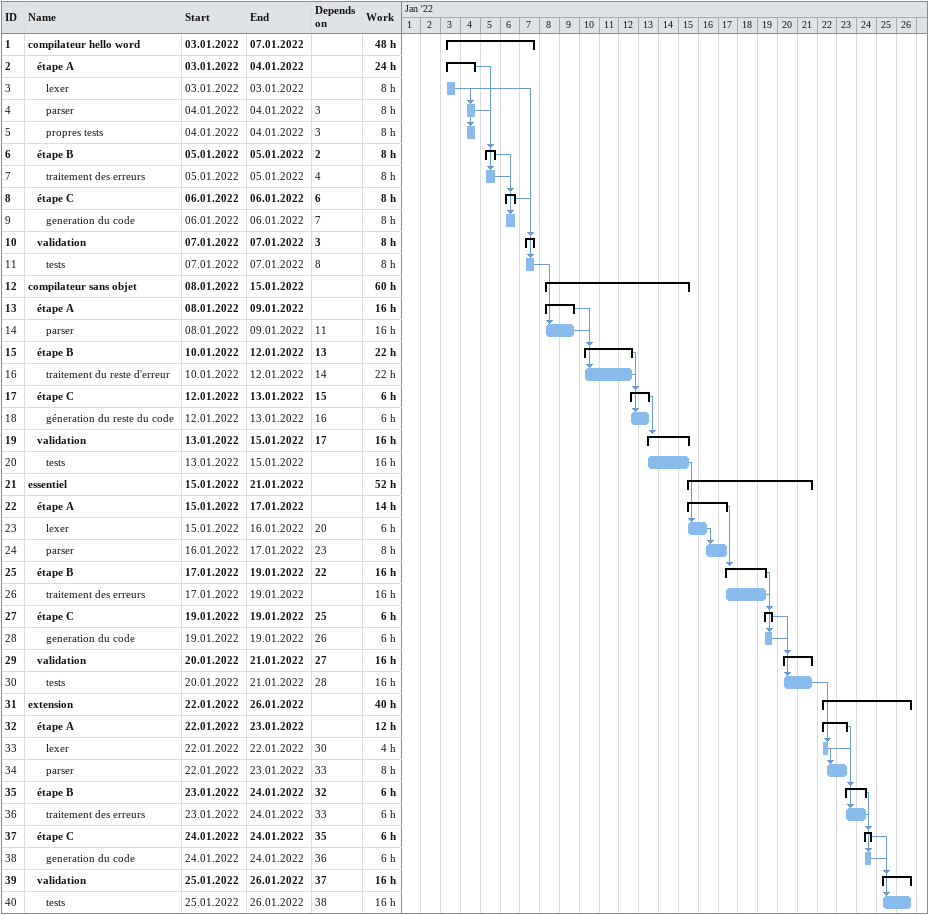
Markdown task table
| ID | Level | Task | Start | Finish | Predecessors | Work (h) |
|---|---|---|---|---|---|---|
| 1 | 1 | **compilateur hello word** | 2022-01-03 | 2022-01-07 |  | 48 |
| 2 | 2 | **étape A** | 2022-01-03 | 2022-01-04 |  | 24 |
| 3 | 3 | lexer | 2022-01-03 | 2022-01-03 |  | 8 |
| 4 | 3 | parser | 2022-01-04 | 2022-01-04 | 3 | 8 |
| 5 | 3 | propres tests | 2022-01-04 | 2022-01-04 | 3 | 8 |
| 6 | 2 | **étape B** | 2022-01-05 | 2022-01-05 | 2 | 8 |
| 7 | 3 | traitement des erreurs | 2022-01-05 | 2022-01-05 | 4 | 8 |
| 8 | 2 | **étape C** | 2022-01-06 | 2022-01-06 | 6 | 8 |
| 9 | 3 | generation du code | 2022-01-06 | 2022-01-06 | 7 | 8 |
| 10 | 2 | **validation** | 2022-01-07 | 2022-01-07 | 3 | 8 |
| 11 | 3 | tests | 2022-01-07 | 2022-01-07 | 8 | 8 |
| 12 | 1 | **compilateur sans objet** | 2022-01-08 | 2022-01-15 |  | 60 |
| 13 | 2 | **étape A** | 2022-01-08 | 2022-01-09 |  | 16 |
| 14 | 3 | parser | 2022-01-08 | 2022-01-09 | 11 | 16 |
| 15 | 2 | **étape B** | 2022-01-10 | 2022-01-12 | 13 | 22 |
| 16 | 3 | traitement du reste d'erreur | 2022-01-10 | 2022-01-12 | 14 | 22 |
| 17 | 2 | **étape C** | 2022-01-12 | 2022-01-13 | 15 | 6 |
| 18 | 3 | géneration du reste du code | 2022-01-12 | 2022-01-13 | 16 | 6 |
| 19 | 2 | **validation** | 2022-01-13 | 2022-01-15 | 17 | 16 |
| 20 | 3 | tests | 2022-01-13 | 2022-01-15 |  | 16 |
| 21 | 1 | **essentiel** | 2022-01-15 | 2022-01-21 |  | 52 |
| 22 | 2 | **étape A** | 2022-01-15 | 2022-01-17 |  | 14 |
| 23 | 3 | lexer | 2022-01-15 | 2022-01-16 | 20 | 6 |
| 24 | 3 | parser | 2022-01-16 | 2022-01-17 | 23 | 8 |
| 25 | 2 | **étape B** | 2022-01-17 | 2022-01-19 | 22 | 16 |
| 26 | 3 | traitement des erreurs | 2022-01-17 | 2022-01-19 |  | 16 |
| 27 | 2 | **étape C** | 2022-01-19 | 2022-01-19 | 25 | 6 |
| 28 | 3 | generation du code | 2022-01-19 | 2022-01-19 | 26 | 6 |
| 29 | 2 | **validation** | 2022-01-20 | 2022-01-21 | 27 | 16 |
| 30 | 3 | tests | 2022-01-20 | 2022-01-21 | 28 | 16 |
| 31 | 1 | **extension** | 2022-01-22 | 2022-01-26 |  | 40 |
| 32 | 2 | **étape A** | 2022-01-22 | 2022-01-23 |  | 12 |
| 33 | 3 | lexer | 2022-01-22 | 2022-01-22 | 30 | 4 |
| 34 | 3 | parser | 2022-01-22 | 2022-01-23 | 33 | 8 |
| 35 | 2 | **étape B** | 2022-01-23 | 2022-01-24 | 32 | 6 |
| 36 | 3 | traitement des erreurs | 2022-01-23 | 2022-01-24 | 33 | 6 |
| 37 | 2 | **étape C** | 2022-01-24 | 2022-01-24 | 35 | 6 |
| 38 | 3 | generation du code | 2022-01-24 | 2022-01-24 | 36 | 6 |
| 39 | 2 | **validation** | 2022-01-25 | 2022-01-26 | 37 | 16 |
| 40 | 3 | tests | 2022-01-25 | 2022-01-26 | 38 | 16 |
